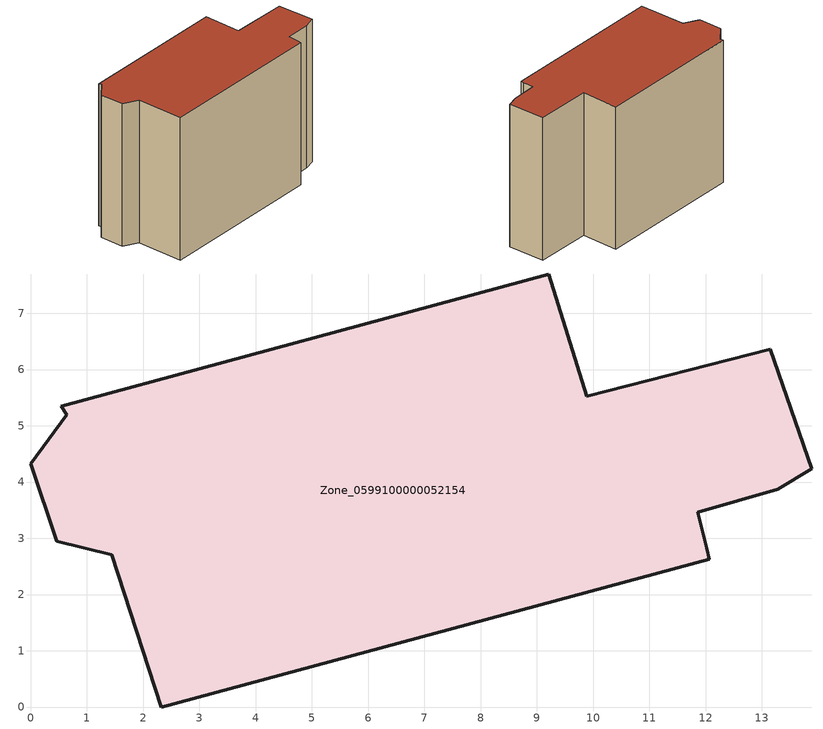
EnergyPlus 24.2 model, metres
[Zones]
Zone_0599100000052154
 floor ground (C_G): 11.86,3.46 12.02,2.82 12.06,2.63 2.32,0 1.44,2.71 0.46,2.95 0,4.33 0.64,5.2 0.55,5.35 9.21,7.7 9.89,5.53 13.15,6.36 13.89,4.24 13.29,3.88 z0
 wall outside (C_F): 0,4.33 0.46,2.95 1.44,2.71 2.32,0 12.06,2.63 12.02,2.82 11.86,3.46 13.29,3.88 13.89,4.24 13.15,6.36 9.89,5.53 9.21,7.7 0.55,5.35 0.64,5.2 0,4.33 z0:9.28
 roof outside (C_R): 13.89,4.24 13.15,6.36 9.89,5.53 9.21,7.7 0.55,5.35 0.64,5.2 0,4.33 0.46,2.95 1.44,2.71 2.32,0 12.06,2.63 12.02,2.82 11.86,3.46 13.29,3.88 z9.28
[BUILDING]
Pand.0599100000052154: North Axis=0; Terrain=City; Loads Convergence Tolerance Value=0.04; Temperature Convergence Tolerance Value=0.4; Solar Distribution=FullExterior; Maximum Number of Warmup Days=25; Minimum Number of Warmup Days=1
[Site:Location]
Rotterdam.The.Hague.AP_ZH_NLD Design_Conditions: Latitude=51.96; Longitude=4.45; Time Zone=1; Elevation=-4.5
[SITE:GROUNDTEMPERATURE:BUILDINGSURFACE]
18, 18, 18, 18, 18, 18, 18, 18, 18, 18, 18, 18
[MATERIAL] Thermal Absorptance=0.9; Solar Absorptance=0.7; Visible Absorptance=0.7
Name | Roughness | Thickness | Conductivity | Density | Specific Heat
G.TI.1946 | MediumSmooth | 0.15 | 1 | 540 | 1210
F.TI.1946 | Rough | 0.3 | 0.857143 | 1920 | 840
R.TI.1946 | MediumRough | 0.2 | 0.1 | 1500 | 1000
[CONSTRUCTION]
C_G: G.TI.1946
C_F: F.TI.1946
C_R: R.TI.1946
[ZONE]
Zone_0599100000052154: Type=1; Multiplier=1; Ceiling Height=Autocalculate; Volume=Autocalculate; Floor Area=autocalculate; Part of Total Floor Area=Yes
[ZONEINFILTRATION:DESIGNFLOWRATE]
Infil_Zone_0599100000052154: Zone or ZoneList or Space or SpaceList=Zone_0599100000052154; Schedule=AlwaysOn; Design Flow Rate Calculation Method=Flow/Area; Flow Rate per Floor Area=0.003; Constant Term Coefficient=1; Temperature Term Coefficient=0; Velocity Term Coefficient=0; Velocity Squared Term Coefficient=0
[HVACTEMPLATE:ZONE:IDEALLOADSAIRSYSTEM]
Zone_0599100000052154: Maximum Heating Supply Air Temperature=50; Minimum Cooling Supply Air Temperature=13; Maximum Heating Supply Air Humidity Ratio=0.0156; Minimum Cooling Supply Air Humidity Ratio=0.0077; Heating Limit=NoLimit; Cooling Limit=NoLimit; Dehumidification Control Type=ConstantSensibleHeatRatio; Cooling Sensible Heat Ratio=0.7; Dehumidification Setpoint=60; Humidification Control Type=None; Humidification Setpoint=30; Outdoor Air Method=None; Outdoor Air Flow Rate per Person=0.00944; Outdoor Air Flow Rate per Zone Floor Area=0; Outdoor Air Flow Rate per Zone=0; Demand Controlled Ventilation Type=None; Outdoor Air Economizer Type=NoEconomizer; Heat Recovery Type=None; Sensible Heat Recovery Effectiveness=0.7; Latent Heat Recovery Effectiveness=0.65
[ZONECONTROL:THERMOSTAT]
ThermostatControl_Zone_0599100000052154: Zone or ZoneList=Zone_0599100000052154; Control Type Schedule=DualSetpointControlType; Control 1=Thermostat_Zone_0599100000052154; Temperature Difference Between Cutout And Setpoint=0
[THERMOSTATSETPOINT:DUALSETPOINT]
Thermostat_Zone_0599100000052154: Heating Setpoint Temperature Schedule=HeatingSetpoint_Zone_0599100000052154; Cooling Setpoint Temperature Schedule=CoolingSetpoint_Zone_0599100000052154
[SCHEDULE:COMPACT]
HeatingSetpoint_Zone_0599100000052154: Through: 12/31, For: AllDays, Until: 24:00, 21
CoolingSetpoint_Zone_0599100000052154: Through: 12/31, For: AllDays, Until: 24:00, 24
DualSetpointControlType: Through: 12/31, For: AllDays, Until: 24:00, 4
AlwaysOn: Through: 12/31, For: AllDays, Until: 24:00, 1
